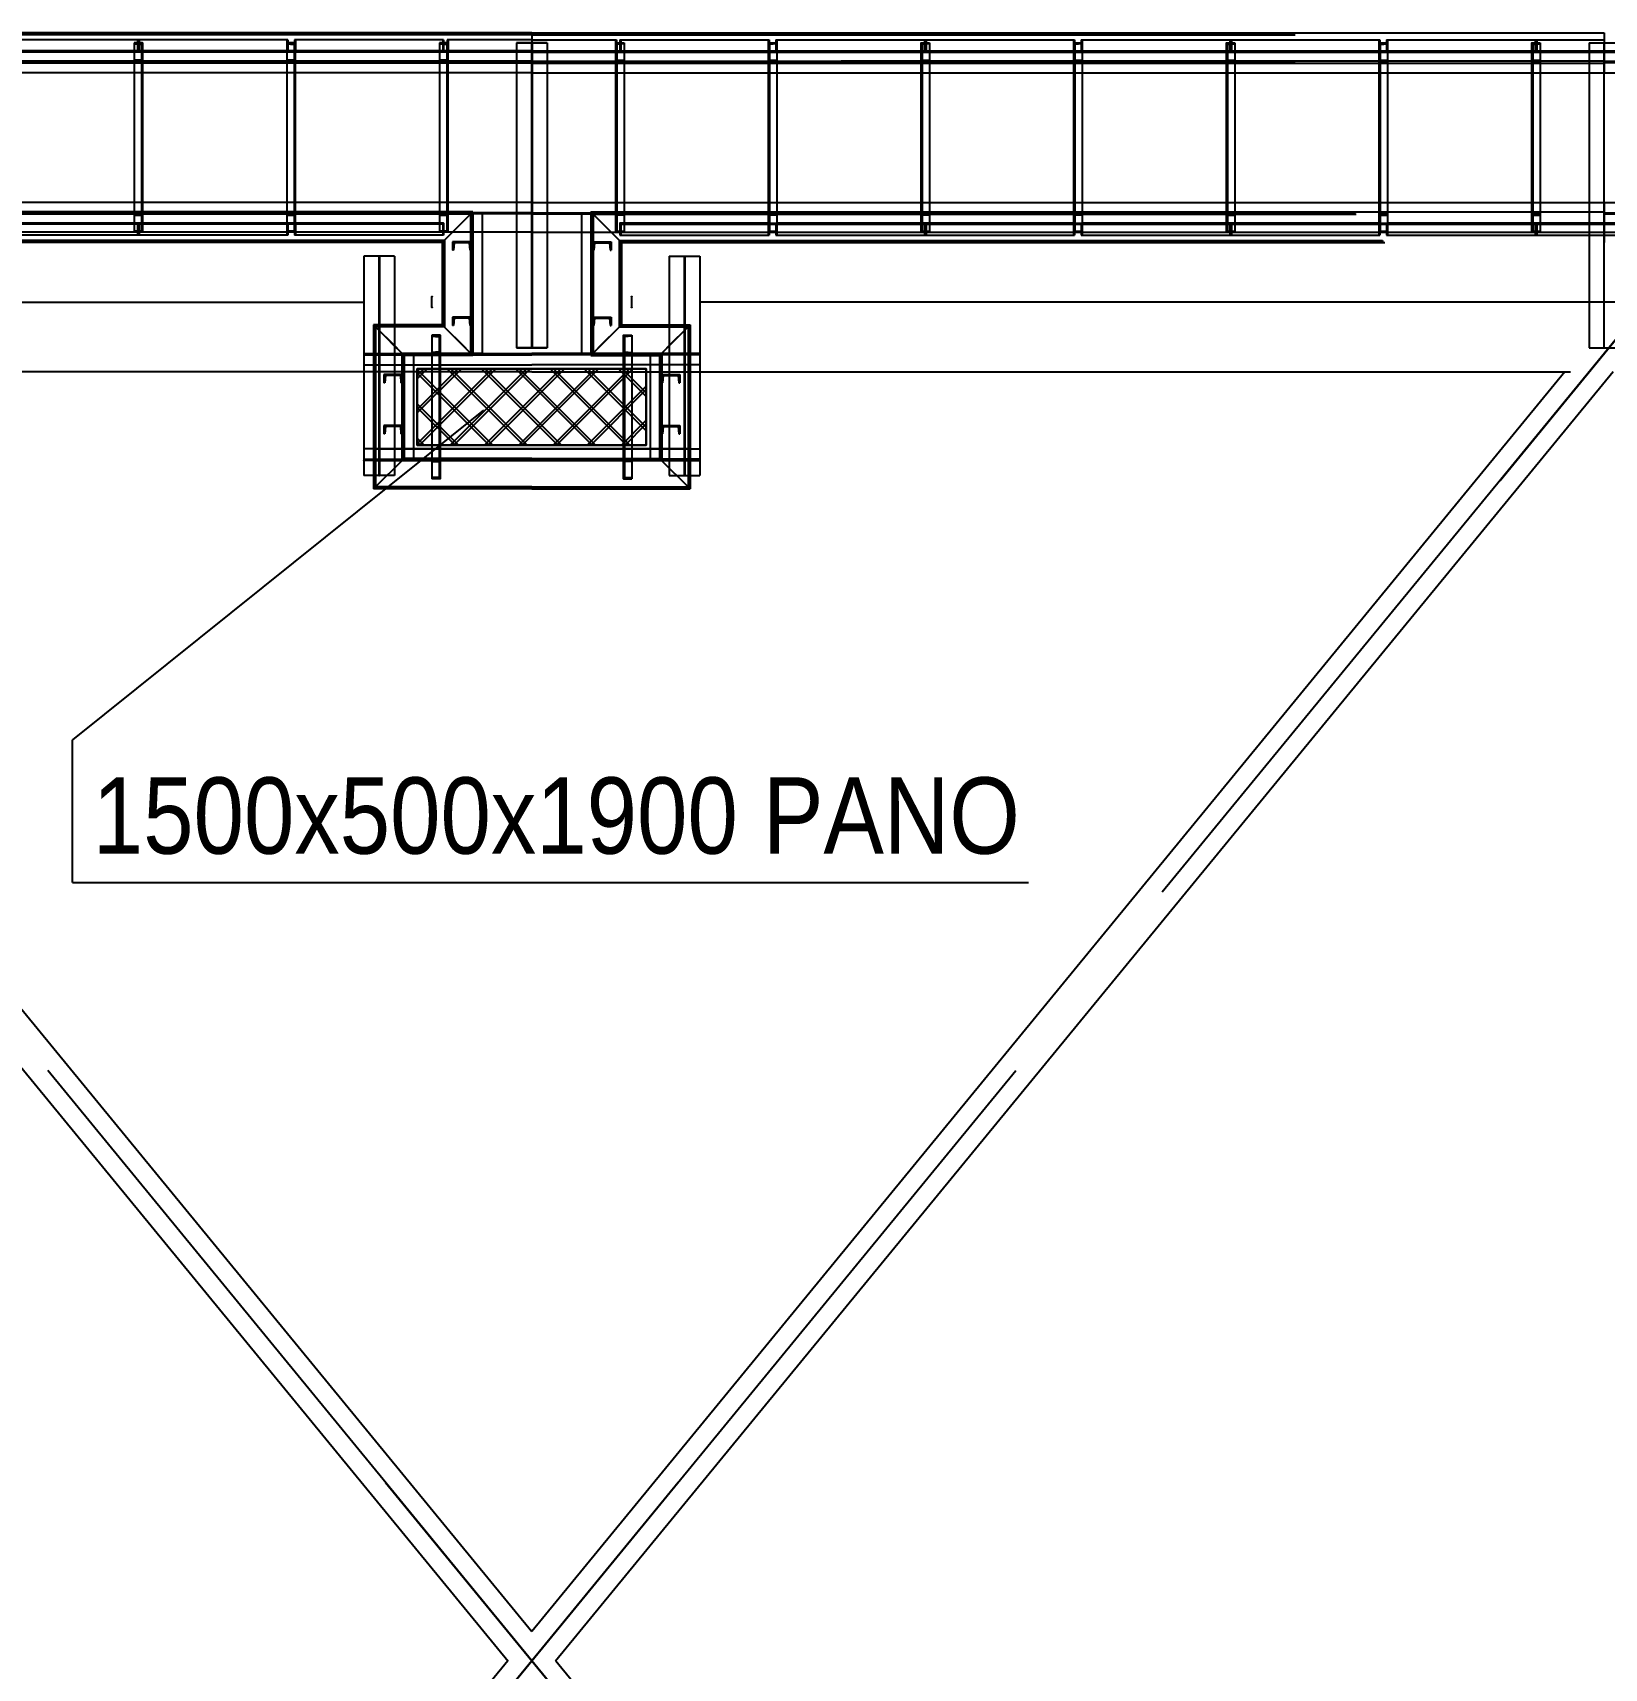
# Model space of a CAD drawing. Header units: millimetres. Extents: x 150209.93 to 150215.05, y 136675.65 to 136679.93.
# Drawn here: x 150212.39 to 150212.5959, y 136676.6318 to 136676.846 of the extents above; entities that cross this region are included whole.
import ezdxf

# ---------------------------------------------------------------- set-up
doc = ezdxf.new("R2010")
doc.units = ezdxf.units.MM
doc.header["$LTSCALE"] = 0.25
for name, pattern in [('CENTER', [50.8, 31.75, -6.35, 6.35, -6.35]), ('XKITLINE00', [0]), ('XKITLINE02', [4, 2, -2]), ('XKITLINE03', [6, 3, -1, 1, -1])]:
    doc.linetypes.add(name, pattern=pattern)
doc.styles.add('ARIAL', font='arial.ttf')
doc.styles.add('ROMANS', font='romans.shx')
doc.dimstyles.new('MD300', dxfattribs={"dimtxt": 2.5, "dimasz": 2.5, "dimexe": 1, "dimexo": 1, "dimgap": 0.5, "dimtad": 1, "dimdec": 1, "dimlfac": 50, "dimrnd": 0.5, "dimdsep": 46, "dimtxsty": 'ROMANS', "dimcen": 1, "dimclrd": 146, "dimclre": 146, "dimclrt": 30, "dimadec": 1, "dimazin": 2, "dimtfac": 1, "dimtdec": 1, "dimtmove": 0, "dimatfit": 1, "dimfxl": 1, "dimtolj": 1, "dimtzin": 0, "dimlwd": -1, "dimlwe": -1, "dimarcsym": 0})

# ---------------------------------------------------------------- blocks, each defined once
blk = doc.blocks.new('çatıı')
h = blk.add_hatch()
h.set_pattern_fill('ANSI37', color=1, scale=5, style=0)
h.set_pattern_definition([(45, (-48965.991, 3372.497), (-11.22532, 11.22532), []), (135, (-48965.991, 3372.497), (-11.22532, -11.22532), [])])
h.paths.add_polyline_path([(17560, 5856.6), (17560, 5806.6), (17710, 5806.6), (17710, 5856.6)])
h = blk.add_hatch()
h.set_pattern_fill('ANSI37', color=1, scale=5, style=0)
h.set_pattern_definition([(135, (84235.982, 3372.497), (11.22532, 11.22532), []), (45, (84235.982, 3372.497), (11.22532, -11.22532), [])])
h.paths.add_polyline_path([(17710, 5856.6), (17710, 5806.6), (17560, 5806.6), (17560, 5856.6)])
at = {"color": 7, "linetype": 'XKITLINE00'}
for p, q in [((17635, 6076.7), (16932.5, 6076.7)), ((17635, 6076.7), (17635, 6056.7)), ((17635, 6076.7), (17635, 6056.7)), ((17635, 6076.7), (17635, 6056.7)), ((17635, 6076.7), (17635, 6056.7)), ((17635, 6076.7), (18337.5, 6076.7)), ((18337.5, 6076.7), (18337.5, 6056.7)), ((17635, 6056.7), (16932.5, 6056.7)), ((17635, 6056.7), (17635, 6050.5)), ((17635, 6056.7), (17635, 6050.5)), ((17635, 6056.7), (17635, 6050.5)), ((17635, 6056.7), (17635, 6050.5)), ((17635, 6056.7), (18337.5, 6056.7)), ((18337.5, 6056.7), (18337.5, 6050.5)), ((18337.5, 6056.7), (18337.5, 6050.5)), ((17635, 6050.5), (16932.5, 6050.5)), ((17374.5, 6050.5), (17374.5, 5965.5)), ((17380, 6050.5), (17380, 5965.5)), ((17474.5, 6050.5), (17474.5, 5965.5)), ((17480, 6050.5), (17480, 5965.5)), ((17574.5, 6050.5), (17574.5, 5965.5)), ((17580, 6050.5), (17580, 5965.5)), ((17625, 6050.5), (17625, 5965.5)), ((17625, 6050.5), (17625, 5965.5)), ((17635, 6050.5), (18337.5, 6050.5)), ((17645, 6050.5), (17645, 5965.5)), ((17645, 6050.5), (17645, 5965.5)), ((17690, 6050.5), (17690, 5965.5)), ((17695.5, 6050.5), (17695.5, 5965.5)), ((17790, 6050.5), (17790, 5965.5)), ((17795.5, 6050.5), (17795.5, 5965.5)), ((17890, 6050.5), (17890, 5965.5)), ((17895.5, 6050.5), (17895.5, 5965.5)), ((17990, 6050.5), (17990, 5965.5)), ((17995.5, 6050.5), (17995.5, 5965.5)), ((18090, 6050.5), (18090, 5965.5)), ((18095.5, 6050.5), (18095.5, 5965.5)), ((18190, 6050.5), (18190, 5965.5)), ((18195.5, 6050.5), (18195.5, 5965.5)), ((18290, 6050.5), (18290, 5965.5)), ((18295.5, 6050.5), (18295.5, 5965.5)), ((18327.5, 6050.5), (18327.5, 5965.5)), ((18337.5, 6050.5), (18937.5, 6050.5)), ((17635, 5965.5), (16932.5, 5965.5)), ((17596.3, 5959.3), (16932.5, 5959.3)), ((17596.3, 5959.3), (17583, 5946)), ((17596.3, 5959.3), (17583, 5946)), ((17596.3, 5959.3), (17596.3, 5946)), ((17635, 5958), (17596.3, 5958)), ((17602.5, 5958), (17596.3, 5958)), ((17602.5, 5958), (17602.5, 5946)), ((17625, 5958), (17625, 5946)), ((17625, 5958), (17625, 5946)), ((17635, 5965.5), (17635, 5958)), ((17635, 5965.5), (17635, 5958)), ((17635, 5965.5), (17635, 5958)), ((17635, 5965.5), (17635, 5958)), ((17635, 5965.5), (18337.5, 5965.5)), ((17635, 5958), (17673.7, 5958)), ((17645, 5958), (17645, 5946)), ((17645, 5958), (17645, 5946)), ((17667.5, 5958), (17667.5, 5946)), ((17667.5, 5958), (17673.7, 5958)), ((17673.7, 5959.3), (17687, 5946)), ((17673.7, 5959.3), (17673.7, 5946)), ((17673.7, 5959.3), (18337.5, 5959.3)), ((17673.7, 5959.3), (17687, 5946)), ((18337.5, 5965.5), (18937.5, 5965.5)), ((18337.5, 5965.5), (18337.5, 5959.3)), ((18337.5, 5965.5), (18337.5, 5959.3)), ((18337.5, 5959.3), (18337.5, 5946)), ((17525, 5854.6), (17525, 5804.1)), ((17531.3, 5854.6), (17531.3, 5777.9)), ((17551.3, 5854.6), (17551.3, 5797.9)), ((17557.5, 5854.6), (17557.5, 5797.9)), ((17560, 5854.6), (17560, 5806.6)), ((17710, 5854.6), (17710, 5806.6)), ((17712.5, 5854.6), (17712.5, 5797.9)), ((17718.7, 5854.6), (17718.7, 5797.9)), ((17738.7, 5854.6), (17738.7, 5777.9)), ((17745, 5854.6), (17745, 5804.1)), ((17635, 5806.6), (17560, 5806.6)), ((17569.5, 5806.6), (17569.5, 5804.1)), ((17575, 5806.6), (17575, 5804.1)), ((17635, 5806.6), (17710, 5806.6)), ((17695, 5806.6), (17695, 5804.1)), ((17700.5, 5806.6), (17700.5, 5804.1)), ((17525, 5804.1), (17525, 5796.6)), ((17531.3, 5804.1), (17525, 5804.1)), ((17531.3, 5796.6), (17525, 5796.6)), ((17525, 5796.6), (17525, 5786.6)), ((17551.3, 5797.9), (17531.3, 5777.9)), ((17551.3, 5797.9), (17531.3, 5777.9)), ((17635, 5804.1), (17551.3, 5804.1)), ((17635, 5797.9), (17551.3, 5797.9)), ((17635, 5804.1), (17718.7, 5804.1)), ((17635, 5797.9), (17718.7, 5797.9)), ((17718.7, 5797.9), (17738.7, 5777.9)), ((17718.7, 5797.9), (17738.7, 5777.9)), ((17738.7, 5804.1), (17745, 5804.1)), ((17738.7, 5796.6), (17745, 5796.6)), ((17745, 5804.1), (17745, 5796.6)), ((17745, 5796.6), (17745, 5786.6)), ((17531.3, 5786.6), (17525, 5786.6)), ((17738.7, 5786.6), (17745, 5786.6)), ((17635, 5777.9), (17531.3, 5777.9)), ((17635, 5777.9), (17738.7, 5777.9))]:
    blk.add_line(p, q, dxfattribs=at)
at = {"color": 116, "linetype": 'XKITLINE02', "true_color": 0x136734}
for p, q in [((17635, 6075.8), (16932.5, 6075.8)), ((17635, 6075.3), (16932.5, 6075.3)), ((17635, 6075.8), (18337.5, 6075.8)), ((17635, 6075.3), (18337.5, 6075.3)), ((17376.7, 6064.8), (17274.3, 6064.8)), ((17377.2, 6064), (17274.3, 6064)), ((17377.2, 6072), (17279.6, 6072)), ((17371.4, 6064.8), (17371.4, 6064)), ((17374.5, 6070), (17374.5, 5946)), ((17374.5, 6070), (17374.5, 6050.5)), ((17380, 6070), (17374.5, 6070)), ((17374.5, 6070), (17374.5, 6069.3)), ((17380, 6070), (17374.5, 6070)), ((17374.5, 6069.3), (17379.3, 6068.9)), ((17376.7, 6072), (17376.7, 6064.8)), ((17377.2, 6072), (17377.2, 6064)), ((17475.1, 6072), (17377.2, 6072)), ((17377.2, 6072), (17377.2, 6064)), ((17480.3, 6064), (17377.2, 6064)), ((17380, 6064), (17377.2, 6064)), ((17377.8, 6072), (17377.8, 6064.8)), ((17480.3, 6064.8), (17377.8, 6064.8)), ((17379.3, 6070), (17379.3, 5946)), ((17379.3, 6068.9), (17379.3, 6059)), ((17380, 6070), (17380, 5946)), ((17380, 6070), (17380, 6050.5)), ((17380, 6070), (17380, 6058)), ((17383, 6064.8), (17383, 6064)), ((17576.7, 6064.8), (17474.3, 6064.8)), ((17474.3, 6064.8), (17474.3, 6064)), ((17577.2, 6064), (17474.3, 6064)), ((17474.5, 6072), (17474.5, 6064)), ((17474.5, 6070), (17474.5, 5946)), ((17474.5, 6070), (17474.5, 6050.5)), ((17480, 6070), (17474.5, 6070)), ((17474.5, 6070), (17474.5, 6069.3)), ((17480, 6070), (17474.5, 6070)), ((17474.5, 6069.3), (17479.3, 6068.9)), ((17475.1, 6072), (17475.1, 6064.8)), ((17479.3, 6070), (17479.3, 5946)), ((17479.3, 6068.9), (17479.3, 6059)), ((17577.2, 6072), (17479.6, 6072)), ((17479.6, 6072), (17479.6, 6064.8)), ((17480, 6070), (17480, 5946)), ((17480, 6070), (17480, 6050.5)), ((17480, 6070), (17480, 6058)), ((17480.2, 6072), (17480.2, 6064)), ((17480.3, 6064.8), (17480.3, 6064)), ((17571.4, 6064.8), (17571.4, 6064)), ((17635, 6064.8), (17574.3, 6064.8)), ((17574.3, 6064.8), (17574.3, 6064)), ((17574.5, 6070), (17574.5, 5946)), ((17574.5, 6070), (17574.5, 6050.5)), ((17580, 6070), (17574.5, 6070)), ((17574.5, 6070), (17574.5, 6069.3)), ((17580, 6070), (17574.5, 6070)), ((17574.5, 6069.3), (17579.3, 6068.9)), ((17576.7, 6072), (17576.7, 6064.8)), ((17577.2, 6072), (17577.2, 6064)), ((17579.3, 6070), (17579.3, 5946)), ((17579.3, 6068.9), (17579.3, 6059)), ((17635, 6072), (17579.6, 6072)), ((17579.6, 6072), (17579.6, 6064.8)), ((17580, 6070), (17580, 5946)), ((17580, 6070), (17580, 6050.5)), ((17580, 6070), (17580, 6058)), ((17580.2, 6072), (17580.2, 6064)), ((17635, 6064), (17580.2, 6064)), ((17625, 6070), (17635, 6070)), ((17625, 6070), (17625, 6050.5)), ((17635, 6070), (17625, 6070)), ((17625, 6070), (17625, 6050.5)), ((17634.7, 6070), (17634.7, 5870.3)), ((17634.7, 6070), (17634.7, 5870.3)), ((17634.7, 6070), (17634.7, 5870.3)), ((17634.7, 6070), (17634.7, 5870.3)), ((17635, 6072), (17690.4, 6072)), ((17645, 6070), (17635, 6070)), ((17635, 6070), (17645, 6070)), ((17635, 6064.8), (17695.6, 6064.8)), ((17635, 6064), (17689.8, 6064)), ((17635.3, 6070), (17635.3, 5870.3)), ((17635.3, 6070), (17635.3, 5870.3)), ((17635.3, 6070), (17635.3, 5870.3)), ((17635.3, 6070), (17635.3, 5870.3)), ((17645, 6070), (17645, 6050.5)), ((17645, 6070), (17645, 6050.5)), ((17689.8, 6072), (17689.8, 6064)), ((17690, 6070), (17690, 5946)), ((17690, 6070), (17690, 6050.5)), ((17690, 6070), (17695.5, 6070)), ((17690, 6070), (17695.5, 6070)), ((17690, 6070), (17690, 6058)), ((17690.4, 6072), (17690.4, 6064.8)), ((17690.7, 6070), (17690.7, 5946)), ((17695.5, 6069.3), (17690.7, 6068.9)), ((17690.7, 6068.9), (17690.7, 6059)), ((17692.7, 6072), (17790.4, 6072)), ((17692.7, 6072), (17692.7, 6064)), ((17692.7, 6064), (17795.6, 6064)), ((17693.3, 6072), (17693.3, 6064.8)), ((17693.3, 6064.8), (17795.6, 6064.8)), ((17695.5, 6070), (17695.5, 5946)), ((17695.5, 6070), (17695.5, 6050.5)), ((17695.5, 6070), (17695.5, 6069.3)), ((17695.6, 6064.8), (17695.6, 6064)), ((17698.6, 6064.8), (17698.6, 6064)), ((17789.7, 6064.8), (17789.7, 6064)), ((17789.7, 6064.8), (17892.2, 6064.8)), ((17789.7, 6064), (17892.7, 6064)), ((17789.8, 6072), (17789.8, 6064)), ((17790, 6070), (17790, 5946)), ((17790, 6070), (17790, 6050.5)), ((17790, 6070), (17795.5, 6070)), ((17790, 6070), (17795.5, 6070)), ((17790, 6070), (17790, 6058)), ((17790.4, 6072), (17790.4, 6064.8)), ((17790.7, 6070), (17790.7, 5946)), ((17795.5, 6069.3), (17790.7, 6068.9)), ((17790.7, 6068.9), (17790.7, 6059)), ((17794.9, 6072), (17794.9, 6064.8)), ((17794.9, 6072), (17892.7, 6072)), ((17795.5, 6072), (17795.5, 6064)), ((17795.5, 6070), (17795.5, 5946)), ((17795.5, 6070), (17795.5, 6050.5)), ((17795.5, 6070), (17795.5, 6069.3)), ((17795.6, 6064.8), (17795.6, 6064)), ((17886.9, 6064.8), (17886.9, 6064)), ((17890, 6070), (17890, 5946)), ((17890, 6070), (17890, 6050.5)), ((17890, 6070), (17895.5, 6070)), ((17890, 6070), (17895.5, 6070)), ((17890, 6070), (17890, 6058)), ((17890, 6064), (17892.7, 6064)), ((17890.7, 6070), (17890.7, 5946)), ((17895.5, 6069.3), (17890.7, 6068.9)), ((17890.7, 6068.9), (17890.7, 6059)), ((17892.2, 6072), (17892.2, 6064.8)), ((17892.7, 6072), (17990.4, 6072)), ((17892.7, 6072), (17892.7, 6064)), ((17892.7, 6072), (17892.7, 6064)), ((17892.7, 6064), (17995.6, 6064)), ((17893.3, 6072), (17893.3, 6064.8)), ((17893.3, 6064.8), (17995.6, 6064.8)), ((17895.5, 6070), (17895.5, 5946)), ((17895.5, 6070), (17895.5, 6050.5)), ((17895.5, 6070), (17895.5, 6069.3)), ((17898.6, 6064.8), (17898.6, 6064)), ((17989.7, 6064.8), (17989.7, 6064)), ((17989.7, 6064.8), (18092.2, 6064.8)), ((17989.7, 6064), (18092.7, 6064)), ((17989.8, 6072), (17989.8, 6064)), ((17990, 6070), (17990, 5946)), ((17990, 6070), (17990, 6050.5)), ((17990, 6070), (17995.5, 6070)), ((17990, 6070), (17995.5, 6070)), ((17990, 6070), (17990, 6058)), ((17990.4, 6072), (17990.4, 6064.8)), ((17990.7, 6070), (17990.7, 5946)), ((17995.5, 6069.3), (17990.7, 6068.9)), ((17990.7, 6068.9), (17990.7, 6059)), ((17994.9, 6072), (17994.9, 6064.8)), ((17994.9, 6072), (18092.7, 6072)), ((17995.5, 6072), (17995.5, 6064)), ((17995.5, 6070), (17995.5, 5946)), ((17995.5, 6070), (17995.5, 6050.5)), ((17995.5, 6070), (17995.5, 6069.3)), ((17995.6, 6064.8), (17995.6, 6064)), ((18086.9, 6064.8), (18086.9, 6064)), ((18090, 6070), (18090, 5946)), ((18090, 6070), (18090, 6050.5)), ((18090, 6070), (18095.5, 6070)), ((18090, 6070), (18095.5, 6070)), ((18090, 6070), (18090, 6058)), ((18090, 6064), (18092.7, 6064)), ((18090.7, 6070), (18090.7, 5946)), ((18090.7, 6068.9), (18095.5, 6069.3)), ((18090.7, 6068.9), (18090.7, 6059)), ((18092.2, 6072), (18092.2, 6064.8)), ((18092.7, 6072), (18190.4, 6072)), ((18092.7, 6072), (18092.7, 6064)), ((18092.7, 6072), (18092.7, 6064)), ((18092.7, 6064), (18195.6, 6064)), ((18093.3, 6072), (18093.3, 6064.8)), ((18093.3, 6064.8), (18195.6, 6064.8)), ((18095.5, 6070), (18095.5, 5946)), ((18095.5, 6070), (18095.5, 6050.5)), ((18095.5, 6070), (18095.5, 6069.3)), ((18098.6, 6064.8), (18098.6, 6064)), ((18189.7, 6064.8), (18189.7, 6064)), ((18189.7, 6064.8), (18292.2, 6064.8)), ((18189.7, 6064), (18292.7, 6064)), ((18189.8, 6072), (18189.8, 6064)), ((18190, 6070), (18190, 5946)), ((18190, 6070), (18190, 6050.5)), ((18190, 6070), (18195.5, 6070)), ((18190, 6070), (18195.5, 6070)), ((18190, 6070), (18190, 6058)), ((18190.4, 6072), (18190.4, 6064.8)), ((18190.7, 6070), (18190.7, 5946)), ((18190.7, 6068.9), (18195.5, 6069.3)), ((18190.7, 6068.9), (18190.7, 6059)), ((18194.9, 6072), (18194.9, 6064.8)), ((18194.9, 6072), (18292.7, 6072)), ((18195.5, 6072), (18195.5, 6064)), ((18195.5, 6070), (18195.5, 5946)), ((18195.5, 6070), (18195.5, 6050.5)), ((18195.5, 6070), (18195.5, 6069.3)), ((18195.6, 6064.8), (18195.6, 6064)), ((18286.9, 6064.8), (18286.9, 6064)), ((18290, 6070), (18290, 5946)), ((18290, 6070), (18290, 6050.5)), ((18290, 6070), (18295.5, 6070)), ((18290, 6070), (18295.5, 6070)), ((18290, 6070), (18290, 6058)), ((18290, 6064), (18292.7, 6064)), ((18290.7, 6070), (18290.7, 5946)), ((18290.7, 6068.9), (18295.5, 6069.3)), ((18290.7, 6068.9), (18290.7, 6059)), ((18292.2, 6072), (18292.2, 6064.8)), ((18292.7, 6072), (18337.5, 6072)), ((18292.7, 6072), (18292.7, 6064)), ((18292.7, 6072), (18292.7, 6064)), ((18292.7, 6064), (18395.6, 6064)), ((18293.3, 6072), (18293.3, 6064.8)), ((18293.3, 6064.8), (18395.6, 6064.8)), ((18295.5, 6070), (18295.5, 5946)), ((18295.5, 6070), (18295.5, 6050.5)), ((18295.5, 6070), (18295.5, 6069.3)), ((18298.6, 6064.8), (18298.6, 6064)), ((18327.5, 6070), (18347.5, 6070)), ((18327.5, 6070), (18327.5, 6050.5)), ((18337.2, 6070), (18337.2, 5870.3)), ((17635, 6058.1), (16932.5, 6058.1)), ((17635, 6058), (16932.5, 6058)), ((17635, 6057.5), (16932.5, 6057.5)), ((17635, 6057.1), (16932.5, 6057.1)), ((17379.3, 6059), (17374.5, 6058.7)), ((17374.5, 6058.7), (17374.5, 6058)), ((17380, 6058), (17374.5, 6058)), ((17479.3, 6059), (17474.5, 6058.7)), ((17474.5, 6058.7), (17474.5, 6058)), ((17480, 6058), (17474.5, 6058)), ((17579.3, 6059), (17574.5, 6058.7)), ((17574.5, 6058.7), (17574.5, 6058)), ((17580, 6058), (17574.5, 6058)), ((17635, 6058.1), (18337.5, 6058.1)), ((17635, 6058), (17635, 6056.7)), ((17635, 6058), (17635, 6056.7)), ((17635, 6058), (17635, 6056.7)), ((17635, 6058), (18337.5, 6058)), ((17635, 6058), (17635, 6056.7)), ((17635, 6057.5), (18337.5, 6057.5)), ((17635, 6057.1), (18337.5, 6057.1)), ((17690, 6058), (17695.5, 6058)), ((17690.7, 6059), (17695.5, 6058.7)), ((17695.5, 6058.7), (17695.5, 6058)), ((17790, 6058), (17795.5, 6058)), ((17790.7, 6059), (17795.5, 6058.7)), ((17795.5, 6058.7), (17795.5, 6058)), ((17890, 6058), (17895.5, 6058)), ((17890.7, 6059), (17895.5, 6058.7)), ((17895.5, 6058.7), (17895.5, 6058)), ((17990, 6058), (17995.5, 6058)), ((17990.7, 6059), (17995.5, 6058.7)), ((17995.5, 6058.7), (17995.5, 6058)), ((18090, 6058), (18095.5, 6058)), ((18090.7, 6059), (18095.5, 6058.7)), ((18095.5, 6058.7), (18095.5, 6058)), ((18190, 6058), (18195.5, 6058)), ((18190.7, 6059), (18195.5, 6058.7)), ((18195.5, 6058.7), (18195.5, 6058)), ((18290, 6058), (18295.5, 6058)), ((18290.7, 6059), (18295.5, 6058.7)), ((18295.5, 6058.7), (18295.5, 6058)), ((18337.5, 6058), (18937.5, 6058)), ((18337.5, 6058), (18337.5, 6056.7)), ((18337.5, 6058), (18337.5, 6056.7)), ((18337.5, 6057.1), (18937.5, 6057.1)), ((17635, 5958.8), (16932.5, 5958.8)), ((17595.5, 5958.4), (16932.5, 5958.4)), ((17596.3, 5958), (16932.5, 5958)), ((17594.9, 5957.9), (16932.5, 5957.9)), ((17374.5, 5958), (17374.5, 5957.3)), ((17380, 5958), (17374.5, 5958)), ((17374.5, 5957.3), (17379.3, 5956.9)), ((17379.3, 5956.9), (17379.3, 5947)), ((17380, 5958), (17380, 5946)), ((17474.5, 5958), (17474.5, 5957.3)), ((17480, 5958), (17474.5, 5958)), ((17474.5, 5957.3), (17479.3, 5956.9)), ((17479.3, 5956.9), (17479.3, 5947)), ((17480, 5958), (17480, 5946)), ((17574.5, 5958), (17574.5, 5957.3)), ((17580, 5958), (17574.5, 5958)), ((17574.5, 5957.3), (17579.3, 5956.9)), ((17579.3, 5956.9), (17579.3, 5947)), ((17580, 5958), (17580, 5946)), ((17594.9, 5957.9), (17594.9, 5866.7)), ((17595, 5958), (17595, 5866.6)), ((17596.3, 5958), (17595, 5958)), ((17595.5, 5958.4), (17595.5, 5866.2)), ((17595.8, 5958), (17595.8, 5866.6)), ((17625, 5965.5), (17625, 5958)), ((17625, 5965.5), (17625, 5958)), ((17635, 5958.8), (18337.5, 5958.8)), ((17645, 5965.5), (17645, 5958)), ((17645, 5965.5), (17645, 5958)), ((17673.7, 5958), (18337.5, 5958)), ((17673.7, 5958), (17675, 5958)), ((17674.1, 5958), (17674.1, 5866.6)), ((17674.5, 5958.4), (17674.5, 5866.2)), ((17674.5, 5958.4), (18337.5, 5958.4)), ((17675, 5958), (17675, 5866.6)), ((17675.1, 5957.9), (17675.1, 5866.7)), ((17675.1, 5957.9), (18337.5, 5957.9)), ((17690, 5958), (17695.5, 5958)), ((17690, 5958), (17690, 5946)), ((17695.5, 5957.3), (17690.7, 5956.9)), ((17690.7, 5956.9), (17690.7, 5947)), ((17695.5, 5958), (17695.5, 5957.3)), ((17790, 5958), (17795.5, 5958)), ((17790, 5958), (17790, 5946)), ((17795.5, 5957.3), (17790.7, 5956.9)), ((17790.7, 5956.9), (17790.7, 5947)), ((17795.5, 5958), (17795.5, 5957.3)), ((17890, 5958), (17895.5, 5958)), ((17890, 5958), (17890, 5946)), ((17895.5, 5957.3), (17890.7, 5956.9)), ((17890.7, 5956.9), (17890.7, 5947)), ((17895.5, 5958), (17895.5, 5957.3)), ((17990, 5958), (17995.5, 5958)), ((17990, 5958), (17990, 5946)), ((17995.5, 5957.3), (17990.7, 5956.9)), ((17990.7, 5956.9), (17990.7, 5947)), ((17995.5, 5958), (17995.5, 5957.3)), ((18090, 5958), (18095.5, 5958)), ((18090, 5958), (18090, 5946)), ((18090.7, 5956.9), (18095.5, 5957.3)), ((18090.7, 5956.9), (18090.7, 5947)), ((18095.5, 5958), (18095.5, 5957.3)), ((18190, 5958), (18195.5, 5958)), ((18190, 5958), (18190, 5946)), ((18190.7, 5956.9), (18195.5, 5957.3)), ((18190.7, 5956.9), (18190.7, 5947)), ((18195.5, 5958), (18195.5, 5957.3)), ((18290, 5958), (18295.5, 5958)), ((18290, 5958), (18290, 5946)), ((18290.7, 5956.9), (18295.5, 5957.3)), ((18290.7, 5956.9), (18290.7, 5947)), ((18295.5, 5958), (18295.5, 5957.3)), ((18327.5, 5965.5), (18327.5, 5870.3)), ((18337.5, 5959.3), (18337.5, 5958)), ((18337.5, 5959.3), (18337.5, 5958)), ((18337.5, 5958.8), (18937.5, 5958.8)), ((18337.5, 5958), (18937.5, 5958)), ((17377.2, 5952), (17274.3, 5952)), ((17376.7, 5951.2), (17274.3, 5951.2)), ((17371.4, 5952), (17371.4, 5951.2)), ((17379.3, 5947), (17374.5, 5946.7)), ((17374.5, 5946.7), (17374.5, 5946)), ((17380, 5946), (17374.5, 5946)), ((17380, 5946), (17374.5, 5946)), ((17376.7, 5951.2), (17376.7, 5944)), ((17377.2, 5952), (17377.2, 5944)), ((17480.3, 5952), (17377.2, 5952)), ((17377.2, 5952), (17377.2, 5944)), ((17480.3, 5951.2), (17377.8, 5951.2)), ((17377.8, 5951.2), (17377.8, 5944)), ((17383, 5952), (17383, 5951.2)), ((17577.2, 5952), (17474.3, 5952)), ((17474.3, 5952), (17474.3, 5951.2)), ((17576.7, 5951.2), (17474.3, 5951.2)), ((17474.5, 5952), (17474.5, 5944)), ((17479.3, 5947), (17474.5, 5946.7)), ((17474.5, 5946.7), (17474.5, 5946)), ((17480, 5946), (17474.5, 5946)), ((17480, 5946), (17474.5, 5946)), ((17475.1, 5951.2), (17475.1, 5944)), ((17479.6, 5951.2), (17479.6, 5944)), ((17480.2, 5952), (17480.2, 5944)), ((17480.3, 5952), (17480.3, 5951.2)), ((17571.4, 5952), (17571.4, 5951.2)), ((17579.3, 5947), (17574.5, 5946.7)), ((17574.5, 5946.7), (17574.5, 5946)), ((17580, 5946), (17574.5, 5946)), ((17580, 5946), (17574.5, 5946)), ((17583, 5946), (17576.3, 5939.3)), ((17583, 5946), (17576.3, 5939.3)), ((17576.7, 5951.2), (17576.7, 5944)), ((17577.2, 5952), (17577.2, 5944)), ((17596.3, 5946), (17596.3, 5865.3)), ((17602.5, 5946), (17602.5, 5866.6)), ((17625, 5946), (17625, 5870.3)), ((17625, 5946), (17625, 5870.3)), ((17645, 5946), (17645, 5870.3)), ((17645, 5946), (17645, 5870.3)), ((17667.5, 5946), (17667.5, 5866.6)), ((17673.7, 5946), (17673.7, 5865.3)), ((17687, 5946), (17693.7, 5939.3)), ((17687, 5946), (17693.7, 5939.3)), ((17690, 5946), (17695.5, 5946)), ((17690, 5946), (17695.5, 5946)), ((17690.7, 5947), (17695.5, 5946.7)), ((17692.7, 5952), (17795.6, 5952)), ((17692.7, 5952), (17692.7, 5944)), ((17693.3, 5951.2), (17795.6, 5951.2)), ((17693.3, 5951.2), (17693.3, 5944)), ((17695.5, 5946.7), (17695.5, 5946)), ((17698.6, 5952), (17698.6, 5951.2)), ((17789.7, 5952), (17892.7, 5952)), ((17789.7, 5952), (17789.7, 5951.2)), ((17789.7, 5951.2), (17892.2, 5951.2)), ((17789.8, 5952), (17789.8, 5944)), ((17790, 5946), (17795.5, 5946)), ((17790, 5946), (17795.5, 5946)), ((17790.4, 5951.2), (17790.4, 5944)), ((17790.7, 5947), (17795.5, 5946.7)), ((17794.9, 5951.2), (17794.9, 5944)), ((17795.5, 5952), (17795.5, 5944)), ((17795.5, 5946.7), (17795.5, 5946)), ((17795.6, 5952), (17795.6, 5951.2)), ((17886.9, 5952), (17886.9, 5951.2)), ((17890, 5946), (17895.5, 5946)), ((17890, 5946), (17895.5, 5946)), ((17890.7, 5947), (17895.5, 5946.7)), ((17892.2, 5951.2), (17892.2, 5944)), ((17892.7, 5952), (17995.6, 5952)), ((17892.7, 5952), (17892.7, 5944)), ((17892.7, 5952), (17892.7, 5944)), ((17893.3, 5951.2), (17995.6, 5951.2)), ((17893.3, 5951.2), (17893.3, 5944)), ((17895.5, 5946.7), (17895.5, 5946)), ((17898.6, 5952), (17898.6, 5951.2)), ((17989.7, 5952), (18092.7, 5952)), ((17989.7, 5952), (17989.7, 5951.2)), ((17989.7, 5951.2), (18092.2, 5951.2)), ((17989.8, 5952), (17989.8, 5944)), ((17990, 5946), (17995.5, 5946)), ((17990, 5946), (17995.5, 5946)), ((17990.4, 5951.2), (17990.4, 5944)), ((17990.7, 5947), (17995.5, 5946.7)), ((17994.9, 5951.2), (17994.9, 5944)), ((17995.5, 5952), (17995.5, 5944)), ((17995.5, 5946.7), (17995.5, 5946)), ((17995.6, 5952), (17995.6, 5951.2)), ((18086.9, 5952), (18086.9, 5951.2)), ((18090, 5946), (18095.5, 5946)), ((18090, 5946), (18095.5, 5946)), ((18090.7, 5947), (18095.5, 5946.7)), ((18092.2, 5951.2), (18092.2, 5944)), ((18092.7, 5952), (18195.6, 5952)), ((18092.7, 5952), (18092.7, 5944)), ((18092.7, 5952), (18092.7, 5944)), ((18093.3, 5951.2), (18195.6, 5951.2)), ((18093.3, 5951.2), (18093.3, 5944)), ((18095.5, 5946.7), (18095.5, 5946)), ((18098.6, 5952), (18098.6, 5951.2)), ((18189.7, 5952), (18292.7, 5952)), ((18189.7, 5952), (18189.7, 5951.2)), ((18189.7, 5951.2), (18292.2, 5951.2)), ((18189.8, 5952), (18189.8, 5944)), ((18190, 5946), (18195.5, 5946)), ((18190, 5946), (18195.5, 5946)), ((18190.4, 5951.2), (18190.4, 5944)), ((18190.7, 5947), (18195.5, 5946.7)), ((18194.9, 5951.2), (18194.9, 5944)), ((18195.5, 5952), (18195.5, 5944)), ((18195.5, 5946.7), (18195.5, 5946)), ((18195.6, 5952), (18195.6, 5951.2)), ((18286.9, 5952), (18286.9, 5951.2)), ((18290, 5946), (18295.5, 5946)), ((18290, 5946), (18295.5, 5946)), ((18290.7, 5947), (18295.5, 5946.7)), ((18292.2, 5951.2), (18292.2, 5944)), ((18292.7, 5952), (18395.6, 5952)), ((18292.7, 5952), (18292.7, 5944)), ((18292.7, 5952), (18292.7, 5944)), ((18293.3, 5951.2), (18395.6, 5951.2)), ((18293.3, 5951.2), (18293.3, 5944)), ((18295.5, 5946.7), (18295.5, 5946)), ((18298.6, 5952), (18298.6, 5951.2)), ((18337.5, 5946), (18337.5, 5939.3)), ((17577.7, 5940.7), (16932.5, 5940.7)), ((17577.2, 5940.1), (16932.5, 5940.1)), ((17576.3, 5939.3), (16932.5, 5939.3)), ((17377.2, 5944), (17279.6, 5944)), ((17475.1, 5944), (17377.2, 5944)), ((17577.2, 5944), (17479.6, 5944)), ((17576.3, 5939.3), (17576.3, 5885.3)), ((17577.2, 5940.1), (17577.2, 5884.5)), ((17577.7, 5940.7), (17577.7, 5884)), ((17583, 5939.7), (17583, 5934.2)), ((17595, 5939.7), (17583, 5939.7)), ((17584.1, 5939), (17583.7, 5934.2)), ((17593.9, 5939), (17584.1, 5939)), ((17593.9, 5939), (17594.3, 5934.2)), ((17595, 5939.7), (17595, 5934.2)), ((17675, 5939.7), (17675, 5934.2)), ((17675, 5939.7), (17687, 5939.7)), ((17676.1, 5939), (17675.7, 5934.2)), ((17676.1, 5939), (17685.9, 5939)), ((17685.9, 5939), (17686.3, 5934.2)), ((17687, 5939.7), (17687, 5934.2)), ((17692.3, 5940.7), (17692.3, 5884)), ((17692.3, 5940.7), (18337.5, 5940.7)), ((17692.7, 5944), (17790.4, 5944)), ((17692.8, 5940.1), (17692.8, 5884.5)), ((17692.8, 5940.1), (18337.5, 5940.1)), ((17693.7, 5939.3), (17693.7, 5885.3)), ((17693.7, 5939.3), (18337.5, 5939.3)), ((17794.9, 5944), (17892.7, 5944)), ((17892.7, 5944), (17990.4, 5944)), ((17994.9, 5944), (18092.7, 5944)), ((18092.7, 5944), (18190.4, 5944)), ((18194.9, 5944), (18292.7, 5944)), ((18292.7, 5944), (18390.4, 5944)), ((17545, 5930.3), (17525, 5930.3)), ((17525, 5930.3), (17525, 5854.6)), ((17534.7, 5930.3), (17534.7, 5786.6)), ((17535.3, 5930.3), (17535.3, 5786.6)), ((17545, 5930.3), (17545, 5786.6)), ((17583.7, 5934.2), (17583, 5934.2)), ((17595, 5934.2), (17594.3, 5934.2)), ((17675, 5934.2), (17675.7, 5934.2)), ((17686.3, 5934.2), (17687, 5934.2)), ((17725, 5930.3), (17745, 5930.3)), ((17725, 5930.3), (17725, 5786.6)), ((17734.7, 5930.3), (17734.7, 5786.6)), ((17735.3, 5930.3), (17735.3, 5786.6)), ((17745, 5930.3), (17745, 5854.6)), ((17625, 5905.8), (17625, 5870.3)), ((17625, 5905.8), (17625, 5870.3)), ((17645, 5905.8), (17645, 5870.3)), ((17645, 5905.8), (17645, 5870.3)), ((17531.3, 5885.3), (17551.3, 5865.3)), ((17576.3, 5885.3), (17531.3, 5885.3)), ((17531.3, 5885.3), (17546.7, 5870)), ((17531.3, 5885.3), (17531.3, 5854.6)), ((17577.2, 5884.5), (17532.2, 5884.5)), ((17532.2, 5884.5), (17532.2, 5778.8)), ((17577.7, 5884), (17532.7, 5884)), ((17532.7, 5884), (17532.7, 5779.3)), ((17576.3, 5885.3), (17591.7, 5870)), ((17576.3, 5885.3), (17596.3, 5865.3)), ((17583, 5890.4), (17583, 5884.9)), ((17595, 5890.4), (17583, 5890.4)), ((17583.7, 5884.9), (17583, 5884.9)), ((17584.1, 5889.7), (17583.7, 5884.9)), ((17593.9, 5889.7), (17584.1, 5889.7)), ((17593.9, 5889.7), (17594.3, 5884.9)), ((17595, 5884.9), (17594.3, 5884.9)), ((17595, 5890.4), (17595, 5884.9)), ((17693.7, 5885.3), (17673.7, 5865.3)), ((17675, 5890.4), (17675, 5884.9)), ((17675, 5890.4), (17687, 5890.4)), ((17675, 5884.9), (17675.7, 5884.9)), ((17676.1, 5889.7), (17675.7, 5884.9)), ((17676.1, 5889.7), (17685.9, 5889.7)), ((17693.7, 5885.3), (17678.3, 5870)), ((17685.9, 5889.7), (17686.3, 5884.9)), ((17686.3, 5884.9), (17687, 5884.9)), ((17687, 5890.4), (17687, 5884.9)), ((17692.3, 5884), (17737.3, 5884)), ((17692.8, 5884.5), (17737.8, 5884.5)), ((17693.7, 5885.3), (17738.7, 5885.3)), ((17738.7, 5885.3), (17718.7, 5865.3)), ((17738.7, 5885.3), (17723.3, 5870)), ((17737.3, 5884), (17737.3, 5779.3)), ((17737.8, 5884.5), (17737.8, 5778.8)), ((17738.7, 5885.3), (17738.7, 5854.6)), ((17542.3, 5874.3), (17551.3, 5865.3)), ((17569.5, 5878.6), (17569.5, 5877.9)), ((17575, 5878.6), (17569.5, 5878.6)), ((17569.5, 5878.6), (17569.5, 5784.6)), ((17569.5, 5878.6), (17569.5, 5806.6)), ((17575, 5878.6), (17569.5, 5878.6)), ((17569.5, 5877.9), (17574.3, 5877.6)), ((17574.3, 5878.6), (17574.3, 5784.6)), ((17574.3, 5877.6), (17574.3, 5867.7)), ((17575, 5878.6), (17575, 5866.6)), ((17575, 5878.6), (17575, 5784.6)), ((17575, 5878.6), (17575, 5806.6)), ((17587.3, 5874.3), (17596.3, 5865.3)), ((17625, 5870.3), (17635, 5870.3)), ((17635, 5870.3), (17625, 5870.3)), ((17645, 5870.3), (17635, 5870.3)), ((17635, 5870.3), (17645, 5870.3)), ((17682.7, 5874.3), (17673.7, 5865.3)), ((17695, 5878.6), (17700.5, 5878.6)), ((17695, 5878.6), (17695, 5866.6)), ((17695, 5878.6), (17695, 5784.6)), ((17695, 5878.6), (17695, 5806.6)), ((17695, 5878.6), (17700.5, 5878.6)), ((17695.7, 5878.6), (17695.7, 5784.6)), ((17700.5, 5877.9), (17695.7, 5877.6)), ((17695.7, 5877.6), (17695.7, 5867.7)), ((17700.5, 5878.6), (17700.5, 5877.9)), ((17700.5, 5878.6), (17700.5, 5784.6)), ((17700.5, 5878.6), (17700.5, 5806.6)), ((17727.6, 5874.3), (17718.7, 5865.3)), ((18327.5, 5870.3), (18347.5, 5870.3)), ((17525, 5866.6), (17525, 5859.1)), ((17525, 5866.6), (17635, 5866.6)), ((17525, 5865.8), (17635, 5865.8)), ((17594.9, 5866.7), (17549.9, 5866.7)), ((17549.9, 5866.7), (17549.9, 5796.6)), ((17550, 5866.6), (17550, 5796.6)), ((17557.5, 5866.6), (17550, 5866.6)), ((17595.5, 5866.2), (17550.5, 5866.2)), ((17550.5, 5866.2), (17550.5, 5797.1)), ((17550.8, 5866.6), (17550.8, 5796.6)), ((17596.3, 5865.3), (17551.3, 5865.3)), ((17551.3, 5865.3), (17551.3, 5854.6)), ((17557.5, 5866.6), (17557.5, 5854.6)), ((17574.3, 5867.7), (17569.5, 5867.3)), ((17569.5, 5867.3), (17569.5, 5866.6)), ((17575, 5866.6), (17569.5, 5866.6)), ((17602.5, 5866.6), (17595, 5866.6)), ((17745, 5866.6), (17635, 5866.6)), ((17745, 5865.8), (17635, 5865.8)), ((17667.5, 5866.6), (17675, 5866.6)), ((17673.7, 5865.3), (17718.7, 5865.3)), ((17674.5, 5866.2), (17719.5, 5866.2)), ((17675.1, 5866.7), (17720.1, 5866.7)), ((17695, 5866.6), (17700.5, 5866.6)), ((17695.7, 5867.7), (17700.5, 5867.3)), ((17700.5, 5867.3), (17700.5, 5866.6)), ((17712.5, 5866.6), (17720, 5866.6)), ((17712.5, 5866.6), (17712.5, 5854.6)), ((17718.7, 5865.3), (17718.7, 5854.6)), ((17719.1, 5866.6), (17719.1, 5796.6)), ((17719.5, 5866.2), (17719.5, 5797.1)), ((17720, 5866.6), (17720, 5796.6)), ((17720.1, 5866.7), (17720.1, 5796.6)), ((17745, 5866.6), (17745, 5859.1)), ((17525, 5859.1), (17635, 5859.1)), ((17538, 5852.9), (17538, 5847.4)), ((17550, 5852.9), (17538, 5852.9)), ((17539.1, 5852.2), (17538.7, 5847.4)), ((17548.9, 5852.2), (17539.1, 5852.2)), ((17548.9, 5852.2), (17549.3, 5847.4)), ((17550, 5852.9), (17550, 5847.4)), ((17560, 5856.6), (17560, 5854.6)), ((17635, 5856.6), (17560, 5856.6)), ((17745, 5859.1), (17635, 5859.1)), ((17635, 5856.6), (17710, 5856.6)), ((17710, 5856.6), (17710, 5854.6)), ((17720, 5852.9), (17720, 5847.4)), ((17720, 5852.9), (17732, 5852.9)), ((17721.1, 5852.2), (17720.7, 5847.4)), ((17721.1, 5852.2), (17730.9, 5852.2)), ((17730.9, 5852.2), (17731.3, 5847.4)), ((17732, 5852.9), (17732, 5847.4)), ((17538.7, 5847.4), (17538, 5847.4)), ((17550, 5847.4), (17549.3, 5847.4)), ((17720, 5847.4), (17720.7, 5847.4)), ((17731.3, 5847.4), (17732, 5847.4)), ((17538, 5819.4), (17538, 5813.9)), ((17550, 5819.4), (17538, 5819.4)), ((17539.1, 5818.7), (17538.7, 5813.9)), ((17548.9, 5818.7), (17539.1, 5818.7)), ((17548.9, 5818.7), (17549.3, 5813.9)), ((17550, 5819.4), (17550, 5813.9)), ((17720, 5819.4), (17720, 5813.9)), ((17720, 5819.4), (17732, 5819.4)), ((17721.1, 5818.7), (17720.7, 5813.9)), ((17721.1, 5818.7), (17730.9, 5818.7)), ((17730.9, 5818.7), (17731.3, 5813.9)), ((17732, 5819.4), (17732, 5813.9)), ((17538.7, 5813.9), (17538, 5813.9)), ((17550, 5813.9), (17549.3, 5813.9)), ((17720, 5813.9), (17720.7, 5813.9)), ((17731.3, 5813.9), (17732, 5813.9)), ((17525, 5804.1), (17525, 5796.6)), ((17525, 5797.5), (17635, 5797.5)), ((17531.3, 5804.1), (17635, 5804.1)), ((17551.3, 5804.1), (17531.3, 5804.1)), ((17531.3, 5796.6), (17635, 5796.6)), ((17635, 5796.6), (17531.3, 5796.6)), ((17635, 5796.6), (17549.9, 5796.6)), ((17557.5, 5796.6), (17550, 5796.6)), ((17635, 5797.1), (17550.5, 5797.1)), ((17557.5, 5797.9), (17557.5, 5796.6)), ((17569.5, 5796.6), (17569.5, 5795.9)), ((17575, 5796.6), (17569.5, 5796.6)), ((17569.5, 5795.9), (17574.3, 5795.6)), ((17574.3, 5795.6), (17574.3, 5785.7)), ((17575, 5796.6), (17575, 5784.6)), ((17738.7, 5804.1), (17635, 5804.1)), ((17745, 5797.5), (17635, 5797.5)), ((17635, 5797.1), (17719.5, 5797.1)), ((17738.7, 5796.6), (17635, 5796.6)), ((17635, 5796.6), (17738.7, 5796.6)), ((17635, 5796.6), (17720.1, 5796.6)), ((17695, 5796.6), (17700.5, 5796.6)), ((17695, 5796.6), (17695, 5784.6)), ((17700.5, 5795.9), (17695.7, 5795.6)), ((17695.7, 5795.6), (17695.7, 5785.7)), ((17700.5, 5796.6), (17700.5, 5795.9)), ((17712.5, 5797.9), (17712.5, 5796.6)), ((17712.5, 5796.6), (17720, 5796.6)), ((17718.7, 5804.1), (17738.7, 5804.1)), ((17745, 5804.1), (17745, 5796.6)), ((17545, 5786.6), (17531.3, 5786.6)), ((17574.3, 5785.7), (17569.5, 5785.3)), ((17569.5, 5785.3), (17569.5, 5784.6)), ((17575, 5784.6), (17569.5, 5784.6)), ((17575, 5784.6), (17569.5, 5784.6)), ((17695, 5784.6), (17700.5, 5784.6)), ((17695, 5784.6), (17700.5, 5784.6)), ((17695.7, 5785.7), (17700.5, 5785.3)), ((17700.5, 5785.3), (17700.5, 5784.6)), ((17725, 5786.6), (17738.7, 5786.6)), ((17635, 5778.8), (17532.2, 5778.8)), ((17635, 5779.3), (17532.7, 5779.3)), ((17635, 5779.3), (17737.3, 5779.3)), ((17635, 5778.8), (17737.8, 5778.8))]:
    blk.add_line(p, q, dxfattribs=at)
at = {"color": 1, "linetype": 'XKITLINE03'}
for p, q in [((17635, 6064), (16932.5, 6064)), ((17377.2, 6064), (17280.2, 6064)), ((17474.5, 6064), (17377.2, 6064)), ((17380, 5946), (17380, 6070)), ((17480, 5946), (17480, 6070)), ((17577.2, 6064), (17480.2, 6064)), ((17580, 5946), (17580, 6070)), ((17635, 6064), (17580.2, 6064)), ((17635, 5870.3), (17635, 6070)), ((17635, 5870.3), (17635, 6070)), ((17635, 5870.3), (17635, 6070)), ((17635, 5870.3), (17635, 6070)), ((17635, 6064), (17689.8, 6064)), ((17635, 6064), (18337.5, 6064)), ((17690, 5946), (17690, 6070)), ((17692.7, 6064), (17789.8, 6064)), ((17790, 5946), (17790, 6070)), ((17795.5, 6064), (17892.7, 6064)), ((17890, 5946), (17890, 6070)), ((17892.7, 6064), (17989.8, 6064)), ((17990, 5946), (17990, 6070)), ((17995.5, 6064), (18092.7, 6064)), ((18090, 5946), (18090, 6070)), ((18092.7, 6064), (18189.8, 6064)), ((18190, 5946), (18190, 6070)), ((18195.5, 6064), (18292.7, 6064)), ((18290, 5946), (18290, 6070)), ((18292.7, 6064), (18389.8, 6064)), ((18337.5, 5870.3), (18337.5, 6070)), ((16932.5, 6058), (17635, 6058)), ((18337.5, 6058), (17635, 6058)), ((18937.5, 6058), (18337.5, 6058)), ((17635, 5958), (16932.5, 5958)), ((17595, 5866.6), (17595, 5958)), ((17635, 5958), (18337.5, 5958)), ((17675, 5866.6), (17675, 5958)), ((18337.5, 5958), (18937.5, 5958)), ((17280.2, 5952), (17377.2, 5952)), ((17377.2, 5952), (17474.5, 5952)), ((17480.2, 5952), (17577.2, 5952)), ((17789.8, 5952), (17692.7, 5952)), ((17892.7, 5952), (17795.5, 5952)), ((17989.8, 5952), (17892.7, 5952)), ((18092.7, 5952), (17995.5, 5952)), ((18189.8, 5952), (18092.7, 5952)), ((18292.7, 5952), (18195.5, 5952)), ((18389.8, 5952), (18292.7, 5952)), ((17535, 5930.3), (17535, 5786.6)), ((17735, 5930.3), (17735, 5786.6)), ((17575, 5784.6), (17575, 5878.6)), ((17695, 5784.6), (17695, 5878.6)), ((17525, 5866.6), (17635, 5866.6)), ((17550, 5796.6), (17550, 5866.6)), ((17745, 5866.6), (17635, 5866.6)), ((17720, 5796.6), (17720, 5866.6)), ((17635, 5796.6), (17525, 5796.6)), ((17635, 5796.6), (17745, 5796.6))]:
    blk.add_line(p, q, dxfattribs=at)
at = {"color": 8, "linetype": 'XKITLINE00'}
for p, q in [((17635, 5946), (14995, 5946)), ((17635, 5946), (20275, 5946)), ((16926.7, 5854.6), (17619.5, 5010.1)), ((16926.7, 5854.6), (17619.5, 5010.1)), ((17635, 5854.6), (16954.6, 5854.6)), ((16958.2, 5854.6), (17635, 5029.6)), ((16958.2, 5854.6), (17635, 5029.6)), ((17635, 5854.6), (18315.4, 5854.6)), ((18311.7, 5854.6), (17635, 5029.6)), ((18311.7, 5854.6), (17635, 5029.6)), ((18343.3, 5854.6), (17650.5, 5010.1)), ((18343.3, 5854.6), (17650.5, 5010.1)), ((17619.2, 5010.4), (16918.6, 4156.4)), ((17619.2, 5010.4), (16918.6, 4156.4)), ((17650.8, 5010.4), (18351.3, 4156.4)), ((17650.8, 5010.4), (18351.3, 4156.4))]:
    blk.add_line(p, q, dxfattribs=at)
at = {"color": 8, "linetype": 'CENTER'}
for p, q in [((17569.6, 5896.8), (17569.6, 5903.8)), ((17700.4, 5896.8), (17700.4, 5903.8)), ((14995, 5900.3), (17635, 5900.3)), ((15025, 5900.3), (17635, 5900.3)), ((16815, 5900.3), (17635, 5900.3)), ((16905, 5900.3), (17635, 5010.4)), ((17635, 5010.4), (16905, 5900.3)), ((20275, 5900.3), (17635, 5900.3)), ((18455, 5900.3), (17635, 5900.3)), ((20245, 5900.3), (17635, 5900.3)), ((18365, 5900.3), (17635, 5010.4)), ((17635, 5010.4), (18365, 5900.3)), ((16905, 4120.6), (17635, 5010.4)), ((17635, 5010.4), (16905, 4120.6)), ((18365, 4120.6), (17635, 5010.4)), ((17635, 5010.4), (18365, 4120.6))]:
    blk.add_line(p, q, dxfattribs=at)
at = {"color": 146}
for q in [(17334.1, 5613.5), (17960.4, 5520.2)]:
    blk.add_line((17334.1, 5520.2), q, dxfattribs=at)
at = {"color": 1}
for points in [[(17560, 5856.6), (17710, 5856.6), (17710, 5806.6), (17560, 5806.6)], [(17710, 5856.6), (17560, 5856.6), (17560, 5806.6), (17710, 5806.6)]]:
    blk.add_lwpolyline(points, close=True, dxfattribs=at)
at = {"color": 1, "linetype": 'XKITLINE00'}
for centre in [(17377.2, 6064), (17377.2, 6064), (17380, 6070), (17474.5, 6064), (17480, 6070), (17480.2, 6064), (17577.2, 6064), (17580, 6070), (17580.2, 6064), (17635, 6070), (17635, 6070), (17635, 6070), (17635, 6070), (17635, 6064), (17635, 6064), (17635, 6064), (17635, 6064), (17689.8, 6064), (17690, 6070), (17692.7, 6064), (17789.8, 6064), (17790, 6070), (17795.5, 6064), (17890, 6070), (17892.7, 6064), (17892.7, 6064), (17989.8, 6064), (17990, 6070), (17995.5, 6064), (18090, 6070), (18092.7, 6064), (18092.7, 6064), (18189.8, 6064), (18190, 6070), (18195.5, 6064), (18290, 6070), (18292.7, 6064), (18292.7, 6064), (18337.5, 6070), (18337.5, 6064), (18337.5, 6064), (17380, 6058), (17480, 6058), (17580, 6058), (17635, 6058), (17635, 6058), (17635, 6058), (17635, 6058), (17690, 6058), (17790, 6058), (17890, 6058), (17990, 6058), (18090, 6058), (18190, 6058), (18290, 6058), (18337.5, 6058), (18337.5, 6058), (17380, 5958), (17480, 5958), (17580, 5958), (17595, 5958), (17635, 5958), (17635, 5958), (17635, 5958), (17635, 5958), (17675, 5958), (17690, 5958), (17790, 5958), (17890, 5958), (17990, 5958), (18090, 5958), (18190, 5958), (18290, 5958), (18337.5, 5958), (18337.5, 5958), (17377.2, 5952), (17377.2, 5952), (17380, 5946), (17474.5, 5952), (17480, 5946), (17480.2, 5952), (17577.2, 5952), (17580, 5946), (17635, 5952), (17635, 5952), (17690, 5946), (17692.7, 5952), (17789.8, 5952), (17790, 5946), (17795.5, 5952), (17890, 5946), (17892.7, 5952), (17892.7, 5952), (17989.8, 5952), (17990, 5946), (17995.5, 5952), (18090, 5946), (18092.7, 5952), (18092.7, 5952), (18189.8, 5952), (18190, 5946), (18195.5, 5952), (18290, 5946), (18292.7, 5952), (18292.7, 5952), (18337.5, 5952), (17595, 5939.7), (17675, 5939.7), (17535, 5930.3), (17735, 5930.3), (17595, 5890.4), (17675, 5890.4), (17575, 5878.6), (17635, 5870.3), (17635, 5870.3), (17635, 5870.3), (17635, 5870.3), (17695, 5878.6), (18337.5, 5870.3), (17525, 5866.6), (17550, 5866.6), (17575, 5866.6), (17595, 5866.6), (17675, 5866.6), (17695, 5866.6), (17720, 5866.6), (17745, 5866.6), (17550, 5852.9), (17720, 5852.9), (17550, 5819.4), (17720, 5819.4), (17525, 5796.6), (17550, 5796.6), (17575, 5796.6), (17695, 5796.6), (17720, 5796.6), (17745, 5796.6), (17535, 5786.6), (17575, 5784.6), (17695, 5784.6), (17735, 5786.6)]:
    blk.add_circle(centre, 0.05, dxfattribs=at)
at = {"color": 8, "linetype": 'XKITLINE00'}
for centre in [(17569.6, 5903.8), (17700.4, 5903.8), (17569.6, 5896.8), (17635, 5900.3), (17635, 5900.3), (17635, 5900.3), (17635, 5900.3), (17700.4, 5896.8)]:
    blk.add_circle(centre, 0.05, dxfattribs=at)
at = {"color": 30, "style": 'ARIAL', "width": 0.85}
blk.add_text('1500x500x1900 PANO', height=50, dxfattribs=at).set_placement((17347.4, 5539))
blk.add_leader([(17603.4, 5829.5), (17334.1, 5613.5)], dimstyle='MD300', override={"dimgap": 0.5, "dimtad": 0})

msp = doc.modelspace()

# ---------------------------------------------------------------- block references
at = {"xscale": 0.0002000170049888334, "yscale": 0.0002000170049888334, "zscale": 0.0002000170049888334}
msp.add_blockref('çatıı', (150208.92807, 136675.63059), dxfattribs=at)

doc.saveas('drawing.dxf')
